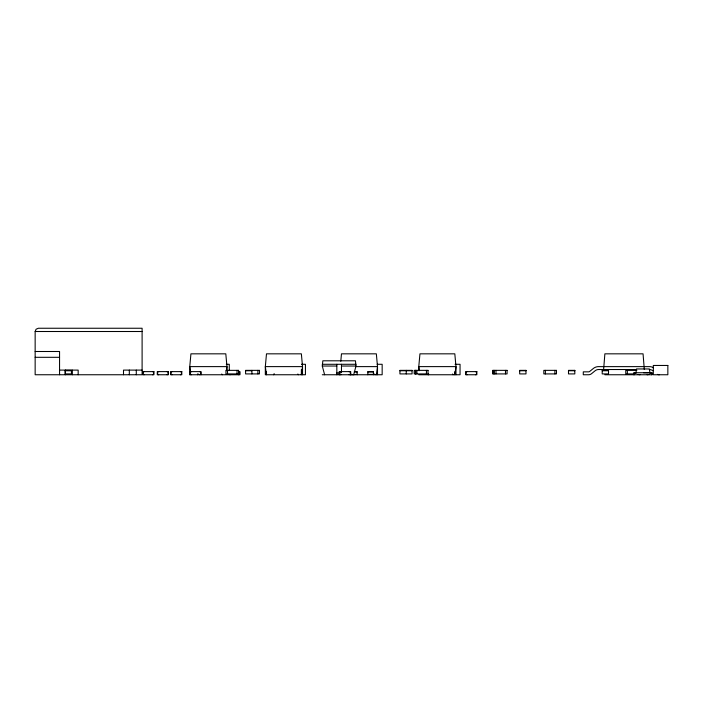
<?xml version="1.0" encoding="UTF-8"?>
<svg xmlns="http://www.w3.org/2000/svg" width="703" height="703" viewBox="0 0 703 703"><rect width="100%" height="100%" fill="white"/><g stroke="black" fill="none" stroke-linecap="round" stroke-linejoin="round"><path stroke-width="1.05" d="M35.15 331.508L36.099 329.206L38.401 328.248L142.103 328.248L142.103 374.752L35.15 374.752L35.15 331.508L142.103 331.508M340.797 361.28L341.473 353.829L376.342 353.829L377.511 366.615L377.511 374.752M635.978 372.731L636.505 368.952L649.396 368.952L649.932 372.731M226.384 370.683L226.964 366.615L225.804 353.829L190.926 353.829L189.766 366.615L189.889 374.752M376.342 374.752L377.511 366.615L355.63 366.615M324.619 374.752L322.29 366.035L322.844 360.797L355.446 360.797L356.008 366.035L353.679 374.752M35.15 351.5L59.562 351.5L59.562 374.752M35.15 357.309L59.562 357.309M226.304 364.286L229.292 364.286L229.292 370.569M301.455 364.286L305.436 364.286L305.436 374.752L265.33 374.752L265.33 366.615L266.49 353.829L301.367 353.829L302.527 366.615L302.527 374.752M322.29 364.286L356.008 364.286M377.186 364.286L382.16 364.286L382.16 374.752L322.29 374.752M455.069 364.286L460.052 364.286L460.052 374.752L418.777 374.752M322.29 366.035L336.825 366.035M341.473 366.035L356.008 366.035M636.637 369.523L598.64 369.523A5.589 5.589 0 0 0 595.098 370.78L591.583 373.662A4.807 4.807 0 0 1 588.534 374.752L583.279 374.752L583.279 371.843L588.648 371.843A1.898 1.898 0 0 0 589.65 371.483L593.648 368.24A8.498 8.498 0 0 1 598.156 366.623L649.774 366.623A8.498 8.498 0 0 1 653.465 367.713M59.562 370.103L78.165 370.103L78.165 374.752M142.103 370.103L123.5 370.103L123.5 374.752M636.848 370.358L625.775 370.358L625.775 373.917L633.684 373.917M65.115 370.753L71.442 370.753M245.593 370.753L251.911 370.753M399.928 370.753L412.063 370.753M519.666 370.753L525.985 370.753M568.49 370.753L574.817 370.753M602.199 370.753L608.526 370.753M189.889 371.615L201.049 371.615L201.049 374.752M238.537 371.615L239.934 371.615L239.934 374.752L189.766 374.752M354.347 371.615L357.142 371.615L357.142 374.752M238.537 371.957L239.582 371.957L239.582 374.4L238.537 374.752M339.558 371.957L340.946 371.615M354.347 371.957L357.142 371.957M367.836 371.957L373.416 371.957M336.825 373.003L339.145 373.003M229.116 374.4L230.171 374.752M339.558 374.4L340.946 374.752M357.142 374.4L351.562 374.752M367.836 374.4L373.416 374.4M637.744 374.4L639.958 374.752M649.37 374.4L647.164 374.752M604.87 374.752L652.252 374.752L652.252 372.731L633.649 372.731L633.649 374.752M419.366 370.683L418.777 366.615L419.946 353.829L454.815 353.829L455.983 366.615L455.983 374.752M190.636 372.713L189.766 366.615L226.964 366.615L226.964 370.683M651.611 374.752L651.611 373.311L649.932 373.311L649.932 372.572M648.403 372.731L643.535 372.731M644.308 369.523L643.06 353.829L604.87 353.829L603.622 369.523M635.978 372.634L635.978 373.311L634.352 373.311L634.352 374.752M627.357 370.358L627.357 373.917M554.887 370.358L554.887 373.917M545.405 370.358L545.405 373.917M505.483 370.358L505.483 373.917M495.993 370.358L495.993 373.917M494.411 370.358L494.411 373.917M493.251 370.358L493.251 373.917M475.448 371.615L476.493 371.957L476.493 374.4L475.448 374.752M467.082 371.615L466.036 371.957L466.036 374.4L467.082 374.752M454.815 371.702L454.815 374.752L455.983 366.615L418.777 366.615L418.777 370.683M426.431 370.358L426.431 373.917M416.941 370.358L416.941 373.917M415.781 370.358L415.781 373.917M415.359 370.358L415.359 373.917M406.246 370.358L406.246 373.917M373.416 374.752L373.416 371.615L367.836 371.615L367.836 374.752M350.709 374.752L350.709 371.615L339.215 371.615L339.215 374.752M348.978 371.615L350.358 371.957L350.358 374.4L348.978 374.752M341.473 364.286L341.473 372.66M339.901 371.957L339.901 374.4M339.549 371.615L339.549 374.752M336.825 364.286L336.825 374.752M301.367 369.664L301.367 374.752L302.527 366.615L265.33 366.615L266.49 374.752L266.49 371.702M257.869 370.358L257.869 373.917M251.911 370.358L251.911 373.917M237.025 370.358L237.025 373.917M227.535 370.358L227.535 373.917M199.652 371.615L200.698 371.957L200.698 374.4L199.652 374.752M191.286 371.615L190.241 371.957L190.241 374.4L191.286 374.752M180.407 371.615L181.462 371.957L181.462 374.4L180.407 374.752M172.042 371.615L170.996 371.957L170.996 374.4L172.042 374.752M167.042 371.615L168.087 371.957L168.087 374.4L167.042 374.752M158.676 371.615L157.63 371.957L157.63 374.4L158.676 374.752M152.507 371.615L153.562 371.957L153.562 374.4L152.507 374.752M144.141 371.615L143.096 371.957L143.096 374.4L144.141 374.752M136.285 370.103L136.285 374.752M129.317 370.103L129.317 374.752M72.347 370.103L72.347 374.752M65.379 370.103L65.379 374.752M375.191 374.752A7.584 7.584 0 0 1 374.576 374.014M453.084 374.752A7.584 7.584 0 0 1 452.46 374.014M197.947 373.97A8.717 8.717 0 0 1 197.429 374.752A8.058 8.058 0 0 0 198 373.996M222.324 374.752A7.584 7.584 0 0 1 221.7 374.014M274.1 373.97A8.717 8.717 0 0 1 273.572 374.752A8.058 8.058 0 0 0 274.152 373.996M298.467 374.752A7.584 7.584 0 0 1 297.852 374.014M649.291 369.523A5.589 5.589 0 0 1 652.832 370.78M659.396 374.752A4.807 4.807 0 0 1 657.525 374.374M667.85 365.455L653.315 365.455L653.315 374.752L667.85 374.752L667.85 365.455M71.442 370.358L65.115 370.358L65.115 373.917L71.442 373.917L71.442 370.358M238.598 370.358L225.953 370.358L225.953 373.917L238.598 373.917L238.598 370.358M259.442 370.358L245.593 370.358L245.593 373.917L259.442 373.917L259.442 370.358M412.063 370.358L399.928 370.358L399.928 373.917L412.063 373.917L412.063 370.358M428.013 370.358L414.199 370.358L414.199 373.917L428.013 373.917L428.013 370.358M507.065 370.358L492.671 370.358L492.671 373.917L507.065 373.917L507.065 370.358M525.985 370.358L519.666 370.358L519.666 373.917L525.985 373.917L525.985 370.358M556.468 370.358L543.823 370.358L543.823 373.917L556.468 373.917L556.468 370.358M574.817 370.358L568.49 370.358L568.49 373.917L574.817 373.917L574.817 370.358M608.526 370.358L602.199 370.358L602.199 373.917L608.526 373.917L608.526 370.358M153.904 371.615L142.744 371.615L142.744 374.752L153.904 374.752L153.904 371.615M168.439 371.615L157.279 371.615L157.279 374.752L168.439 374.752L168.439 371.615M181.805 371.615L170.644 371.615L170.644 374.752L181.805 374.752L181.805 371.615M476.845 371.615L465.685 371.615L465.685 374.752L476.845 374.752L476.845 371.615M350.305 374.752A8.717 8.717 0 0 0 350.823 373.97A8.058 8.058 0 0 1 350.305 374.752M428.189 374.752A8.717 8.717 0 0 0 428.707 373.97A8.058 8.058 0 0 1 428.189 374.752"/></g></svg>
